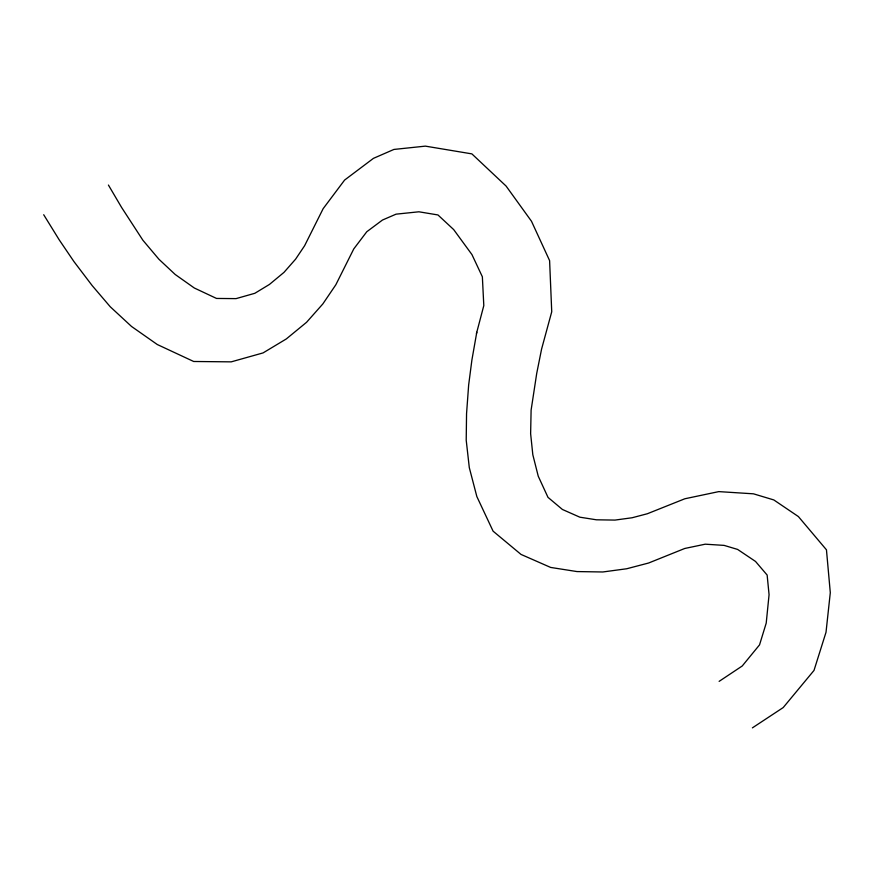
<?xml version="1.0" encoding="UTF-8"?>
<svg xmlns="http://www.w3.org/2000/svg" width="874" height="874" viewBox="0 0 874 874"><rect width="100%" height="100%" fill="white"/><g stroke="black" fill="none" stroke-linecap="round" stroke-linejoin="round"><path stroke-width="1.31" d="M476.789 332.229L471.894 360.055L468.65 385.019L466.552 413.664L466.213 440.212L469.294 467.612L476.843 496.552L493.089 531.163L521.024 554.422L550.653 567.434L577.015 571.574L602.787 571.978L626.68 568.766L648.595 563.02L684.768 548.468L705.252 544.185L724.087 545.387L737.623 549.429L755.529 561.447L767.143 575.059L769.065 594.713L766.214 623.107L759.539 644.87L742.234 665.988L719.127 681.37M476.439 333.573L483.803 305.594L482.361 276.785L471.949 254.585L453.682 229.589L437.95 214.949L418.897 211.792L396.064 214.163L382.484 220.03L366.785 231.741L353.773 248.915L335.834 284.771L322.845 303.923L306.556 322.298L286.311 338.937L263.074 352.91L231.217 361.858L193.678 361.486L157.287 344.52L131.526 326.461L110.255 306.774L92.163 285.579L73.973 261.61L59.203 239.837L43.7 214.731M752.394 727.867L783.224 707.547L814 670.434L826.017 632.263L830.3 592.67L826.454 549.822L798.388 516.567L773.818 499.939L753.464 493.821L718.789 491.614L684.845 498.77L647.372 513.737L632.11 517.758L614.99 520.085L596.429 519.801L579.855 517.189L562.419 509.476L547.987 497.35L538.242 476.199L532.823 454.742L530.627 433.701L531.108 410.135L536.723 373.373L541.585 349.087L551.734 311.767L549.604 260.616L531.49 221.264L506.101 186.075L471.873 153.879L425.387 146.133L393.912 149.443L373.438 158.358L344.607 180.066L323.151 208.668L304.6 245.747L295.609 259.141L283.995 272.371L269.454 284.432L254.847 293.293L236.046 298.624L216.512 298.438L194.301 287.994L175.204 274.491L158.904 259.228L142.888 240.23L121.595 207.444L108.42 185.048"/></g></svg>
